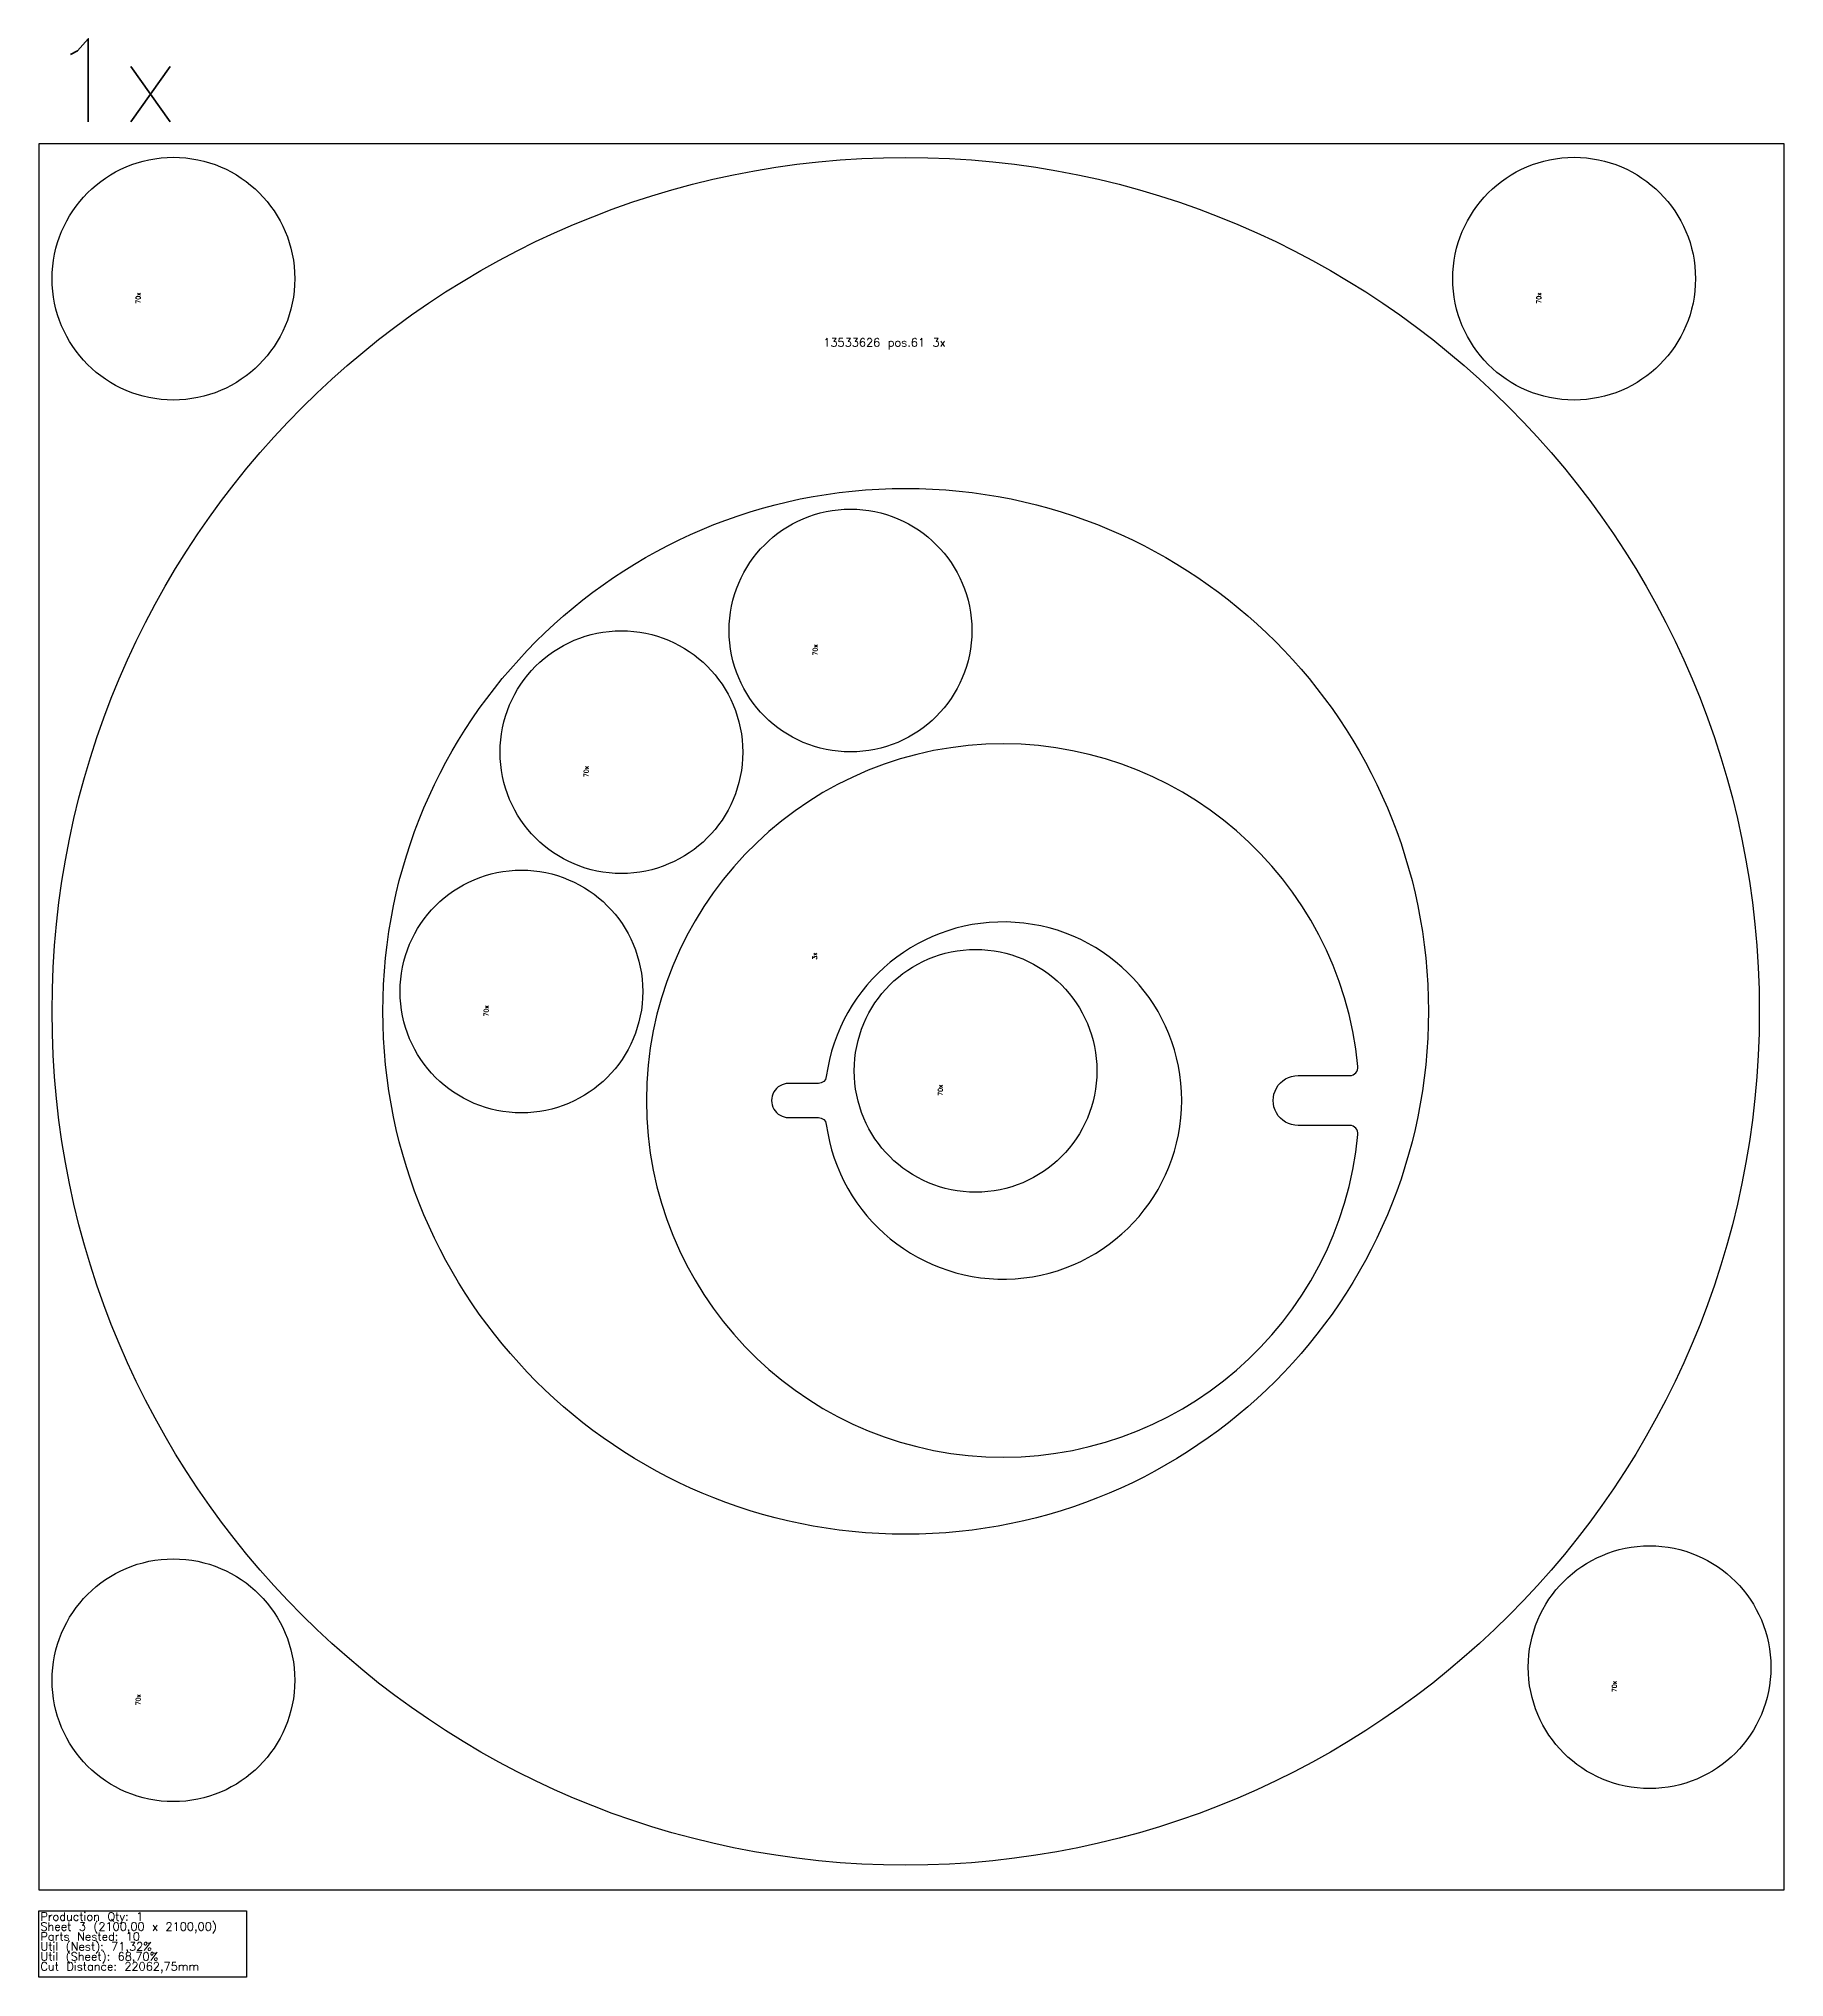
# Model space of a CAD drawing. Header units: millimetres. Extents: x 0 to 9440, y -105 to 2256.
# Drawn here: x 4410 to 6510, y -105 to 2227 of the extents above; entities that cross this region are included whole.
import ezdxf

# ---------------------------------------------------------------- set-up
doc = ezdxf.new("R2010")
doc.units = ezdxf.units.MM
for name, color, linetype in [('--NestedParts--', 7, 'Continuous'), ('sheet', 24, 'Continuous'), ('Stats', 7, 'Continuous'), ('Texto', 7, 'Continuous')]:
    doc.layers.add(name, color=color, linetype=linetype)
doc.styles.get("Standard").update_dxf_attribs({"font": 'txt.shx'})

msp = doc.modelspace()

# ---------------------------------------------------------------- linework, layer by layer
at = {"layer": '--NestedParts--', "color": 7}
for points in [[(5925.1, 979.5), (5987.2, 979.5, 0.442537), (5997.1, 990.5, 20.877101), (5997.1, 908.5, 0.442537), (5987.2, 919.5), (5925.1, 919.5, -1.000001)], [(5312.1, 929), (5348.1, 929, -0.37548), (5357.5, 920.8, 14.899551), (5357.5, 978.2, -0.37548), (5348.1, 970), (5312.1, 970, 1.000002)]]:
    msp.add_lwpolyline(points, format="xyb", close=True, dxfattribs=at)
for centre, radius in [((4572, 1938), 146), ((5453, 1056.8), 1027), ((6257.2, 1938), 146), ((5453, 1056.8), 629), ((5386.6, 1514.8), 146), ((5111, 1368.5), 146), ((4990.7, 1080.6), 146), ((5537.1, 985.2), 146), ((4572, 252.2), 146), ((6348, 267.9), 146)]:
    msp.add_circle(centre, radius, dxfattribs=at)
at = {"layer": 'sheet', "color": 7}
msp.add_lwpolyline([(4410, 0), (6510, 0), (6510, 2100), (4410, 2100)], close=True, dxfattribs=at)
at = {"layer": 'Stats', "color": 151}
msp.add_lwpolyline([(4410, -25), (4660, -25), (4660, -105), (4410, -105), (4410, -25)], close=True, dxfattribs=at)

# ---------------------------------------------------------------- texts
at = {"insert": (4422.4, 2226.5), "char_height": 100, "attachment_point": 1}
msp.add_mtext_dynamic_manual_height_columns('1x', width=178.314, gutter_width=1, heights=[0], dxfattribs=at)
at = {"layer": 'Stats', "color": 60}
for s, p in [('Sheet 3 (2100,00 x 2100,00)', (4412, -49)), ('Production Qty: 1', (4412, -37)), ('Parts Nested: 10', (4412, -61)), ('Util (Nest): 71,32%', (4412, -73)), ('Cut Distance: 22062,75mm', (4412, -97)), ('Util (Sheet): 68,70%', (4412, -85))]:
    msp.add_text(s, height=10, dxfattribs=at).set_placement(p)
at = {"layer": 'Texto', "color": 3, "char_height": 5.5, "width": 8.8, "attachment_point": 1, "rotation": 90}
for s, insert in [('70x', (4526.8, 1907.9)), ('70x', (6212, 1907.9)), ('70x', (5341.3, 1484.8)), ('70x', (5065.8, 1338.5)), ('3x', (5340.8, 1118.9)), ('70x', (4945.5, 1050.6)), ('70x', (5491.9, 955.2)), ('70x', (4526.8, 222.1)), ('70x', (6302.8, 237.9))]:
    msp.add_mtext(s, dxfattribs=dict(at, insert=insert))
at = {"layer": 'Texto', "color": 3, "insert": (5501.1, 1866.3), "char_height": 10, "width": 166.336, "attachment_point": 3}
msp.add_mtext('13533626 pos.61 3x ', dxfattribs=at)

doc.saveas('drawing.dxf')
